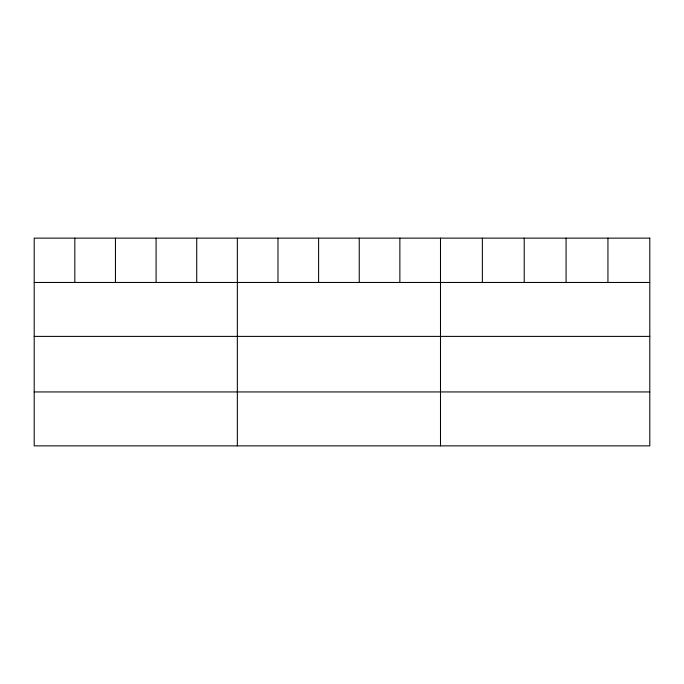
<?xml version="1.0" encoding="UTF-8"?>
<svg xmlns="http://www.w3.org/2000/svg" width="684" height="684" viewBox="0 0 684 684"><rect width="100%" height="100%" fill="white"/><g stroke="black" fill="none" stroke-linecap="round" stroke-linejoin="round"><path stroke-width="1.03" d="M34.2 282.466L649.8 282.466M34.2 336.391L649.8 336.391M34.2 391.941L649.8 391.941M607.939 238.135L607.939 282.466M566.078 238.135L566.078 282.466M524.218 238.135L524.218 282.466M482.357 238.135L482.357 282.466M440.496 238.135L440.496 445.865M399.866 238.135L399.866 282.466M359.237 238.135L359.237 282.466M318.607 238.135L318.607 282.466M277.978 238.135L277.978 282.466M237.348 238.135L237.348 445.865M196.718 238.135L196.718 282.466M156.089 238.135L156.089 282.466M115.459 238.135L115.459 282.466M74.83 238.135L74.83 282.466M649.8 238.135L34.2 238.135L34.2 445.865L649.8 445.865L649.8 238.135"/></g></svg>
